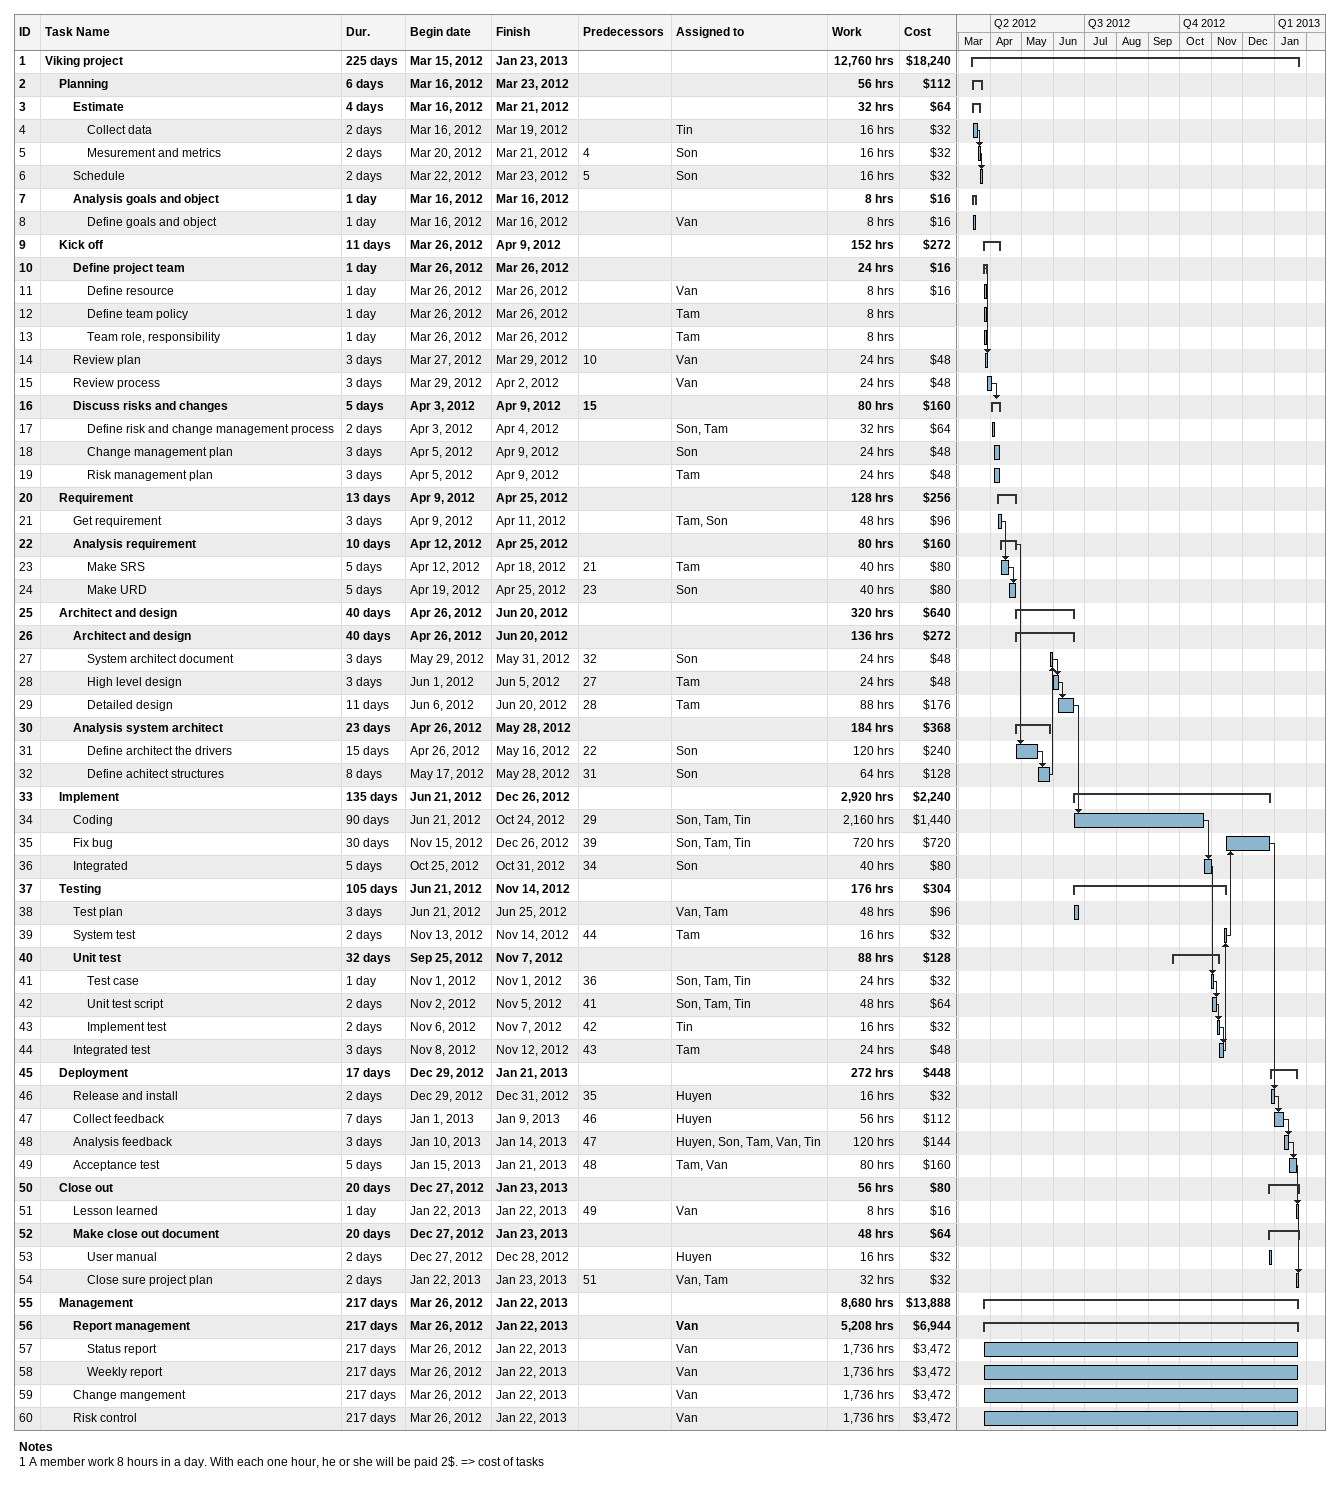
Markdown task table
| ID | Level | Task | Duration | Start | Finish | Predecessors | Resources | Work (h) | Cost ($) |
|---|---|---|---|---|---|---|---|---|---|
| 1 | 1 | **Viking project** | 225d | 2012-03-15 | 2013-01-23 |  |  | 12760 | 18240 |
| 2 | 2 | **Planning** | 6d | 2012-03-16 | 2012-03-23 |  |  | 56 | 112 |
| 3 | 3 | **Estimate** | 4d | 2012-03-16 | 2012-03-21 |  |  | 32 | 64 |
| 4 | 4 | Collect data | 2d | 2012-03-16 | 2012-03-19 |  | Tin | 16 | 32 |
| 5 | 4 | Mesurement and metrics | 2d | 2012-03-20 | 2012-03-21 | 4 | Son | 16 | 32 |
| 6 | 3 | Schedule | 2d | 2012-03-22 | 2012-03-23 | 5 | Son | 16 | 32 |
| 7 | 3 | **Analysis goals and object** | 1d | 2012-03-16 | 2012-03-16 |  |  | 8 | 16 |
| 8 | 4 | Define goals and object | 1d | 2012-03-16 | 2012-03-16 |  | Van | 8 | 16 |
| 9 | 2 | **Kick off** | 11d | 2012-03-26 | 2012-04-09 |  |  | 152 | 272 |
| 10 | 3 | **Define project team** | 1d | 2012-03-26 | 2012-03-26 |  |  | 24 | 16 |
| 11 | 4 | Define resource | 1d | 2012-03-26 | 2012-03-26 |  | Van | 8 | 16 |
| 12 | 4 | Define team policy | 1d | 2012-03-26 | 2012-03-26 |  | Tam | 8 |  |
| 13 | 4 | Team role, responsibility | 1d | 2012-03-26 | 2012-03-26 |  | Tam | 8 |  |
| 14 | 3 | Review plan | 3d | 2012-03-27 | 2012-03-29 | 10 | Van | 24 | 48 |
| 15 | 3 | Review process | 3d | 2012-03-29 | 2012-04-02 |  | Van | 24 | 48 |
| 16 | 3 | **Discuss risks and changes** | 5d | 2012-04-03 | 2012-04-09 | 15 |  | 80 | 160 |
| 17 | 4 | Define risk and change management process | 2d | 2012-04-03 | 2012-04-04 |  | Son, Tam | 32 | 64 |
| 18 | 4 | Change management plan | 3d | 2012-04-05 | 2012-04-09 |  | Son | 24 | 48 |
| 19 | 4 | Risk management plan | 3d | 2012-04-05 | 2012-04-09 |  | Tam | 24 | 48 |
| 20 | 2 | **Requirement** | 13d | 2012-04-09 | 2012-04-25 |  |  | 128 | 256 |
| 21 | 3 | Get requirement | 3d | 2012-04-09 | 2012-04-11 |  | Tam, Son | 48 | 96 |
| 22 | 3 | **Analysis requirement** | 10d | 2012-04-12 | 2012-04-25 |  |  | 80 | 160 |
| 23 | 4 | Make SRS | 5d | 2012-04-12 | 2012-04-18 | 21 | Tam | 40 | 80 |
| 24 | 4 | Make URD | 5d | 2012-04-19 | 2012-04-25 | 23 | Son | 40 | 80 |
| 25 | 2 | **Architect and design** | 40d | 2012-04-26 | 2012-06-20 |  |  | 320 | 640 |
| 26 | 3 | **Architect and design** | 40d | 2012-04-26 | 2012-06-20 |  |  | 136 | 272 |
| 27 | 4 | System architect document | 3d | 2012-05-29 | 2012-05-31 | 32 | Son | 24 | 48 |
| 28 | 4 | High level design | 3d | 2012-06-01 | 2012-06-05 | 27 | Tam | 24 | 48 |
| 29 | 4 | Detailed design | 11d | 2012-06-06 | 2012-06-20 | 28 | Tam | 88 | 176 |
| 30 | 3 | **Analysis system architect** | 23d | 2012-04-26 | 2012-05-28 |  |  | 184 | 368 |
| 31 | 4 | Define architect the drivers | 15d | 2012-04-26 | 2012-05-16 | 22 | Son | 120 | 240 |
| 32 | 4 | Define achitect structures | 8d | 2012-05-17 | 2012-05-28 | 31 | Son | 64 | 128 |
| 33 | 2 | **Implement** | 135d | 2012-06-21 | 2012-12-26 |  |  | 2920 | 2240 |
| 34 | 3 | Coding | 90d | 2012-06-21 | 2012-10-24 | 29 | Son, Tam, Tin | 2160 | 1440 |
| 35 | 3 | Fix bug | 30d | 2012-11-15 | 2012-12-26 | 39 | Son, Tam, Tin | 720 | 720 |
| 36 | 3 | Integrated | 5d | 2012-10-25 | 2012-10-31 | 34 | Son | 40 | 80 |
| 37 | 2 | **Testing** | 105d | 2012-06-21 | 2012-11-14 |  |  | 176 | 304 |
| 38 | 3 | Test plan | 3d | 2012-06-21 | 2012-06-25 |  | Van, Tam | 48 | 96 |
| 39 | 3 | System test | 2d | 2012-11-13 | 2012-11-14 | 44 | Tam | 16 | 32 |
| 40 | 3 | **Unit test** | 32d | 2012-09-25 | 2012-11-07 |  |  | 88 | 128 |
| 41 | 4 | Test case | 1d | 2012-11-01 | 2012-11-01 | 36 | Son, Tam, Tin | 24 | 32 |
| 42 | 4 | Unit test script | 2d | 2012-11-02 | 2012-11-05 | 41 | Son, Tam, Tin | 48 | 64 |
| 43 | 4 | Implement test | 2d | 2012-11-06 | 2012-11-07 | 42 | Tin | 16 | 32 |
| 44 | 3 | Integrated test | 3d | 2012-11-08 | 2012-11-12 | 43 | Tam | 24 | 48 |
| 45 | 2 | **Deployment** | 17d | 2012-12-29 | 2013-01-21 |  |  | 272 | 448 |
| 46 | 3 | Release and install | 2d | 2012-12-29 | 2012-12-31 | 35 | Huyen | 16 | 32 |
| 47 | 3 | Collect feedback | 7d | 2013-01-01 | 2013-01-09 | 46 | Huyen | 56 | 112 |
| 48 | 3 | Analysis feedback | 3d | 2013-01-10 | 2013-01-14 | 47 | Huyen, Son, Tam, Van, Tin | 120 | 144 |
| 49 | 3 | Acceptance test | 5d | 2013-01-15 | 2013-01-21 | 48 | Tam, Van | 80 | 160 |
| 50 | 2 | **Close out** | 20d | 2012-12-27 | 2013-01-23 |  |  | 56 | 80 |
| 51 | 3 | Lesson learned | 1d | 2013-01-22 | 2013-01-22 | 49 | Van | 8 | 16 |
| 52 | 3 | **Make close out document** | 20d | 2012-12-27 | 2013-01-23 |  |  | 48 | 64 |
| 53 | 4 | User manual | 2d | 2012-12-27 | 2012-12-28 |  | Huyen | 16 | 32 |
| 54 | 4 | Close sure project plan | 2d | 2013-01-22 | 2013-01-23 | 51 | Van, Tam | 32 | 32 |
| 55 | 2 | **Management** | 217d | 2012-03-26 | 2013-01-22 |  |  | 8680 | 13888 |
| 56 | 3 | **Report management** | 217d | 2012-03-26 | 2013-01-22 |  | Van | 5208 | 6944 |
| 57 | 4 | Status report | 217d | 2012-03-26 | 2013-01-22 |  | Van | 1736 | 3472 |
| 58 | 4 | Weekly report | 217d | 2012-03-26 | 2013-01-22 |  | Van | 1736 | 3472 |
| 59 | 3 | Change mangement | 217d | 2012-03-26 | 2013-01-22 |  | Van | 1736 | 3472 |
| 60 | 3 | Risk control | 217d | 2012-03-26 | 2013-01-22 |  | Van | 1736 | 3472 |

Notes
- 1: A member work 8 hours in a day. With each one hour, he or she will be paid 2$. => cost of tasks
